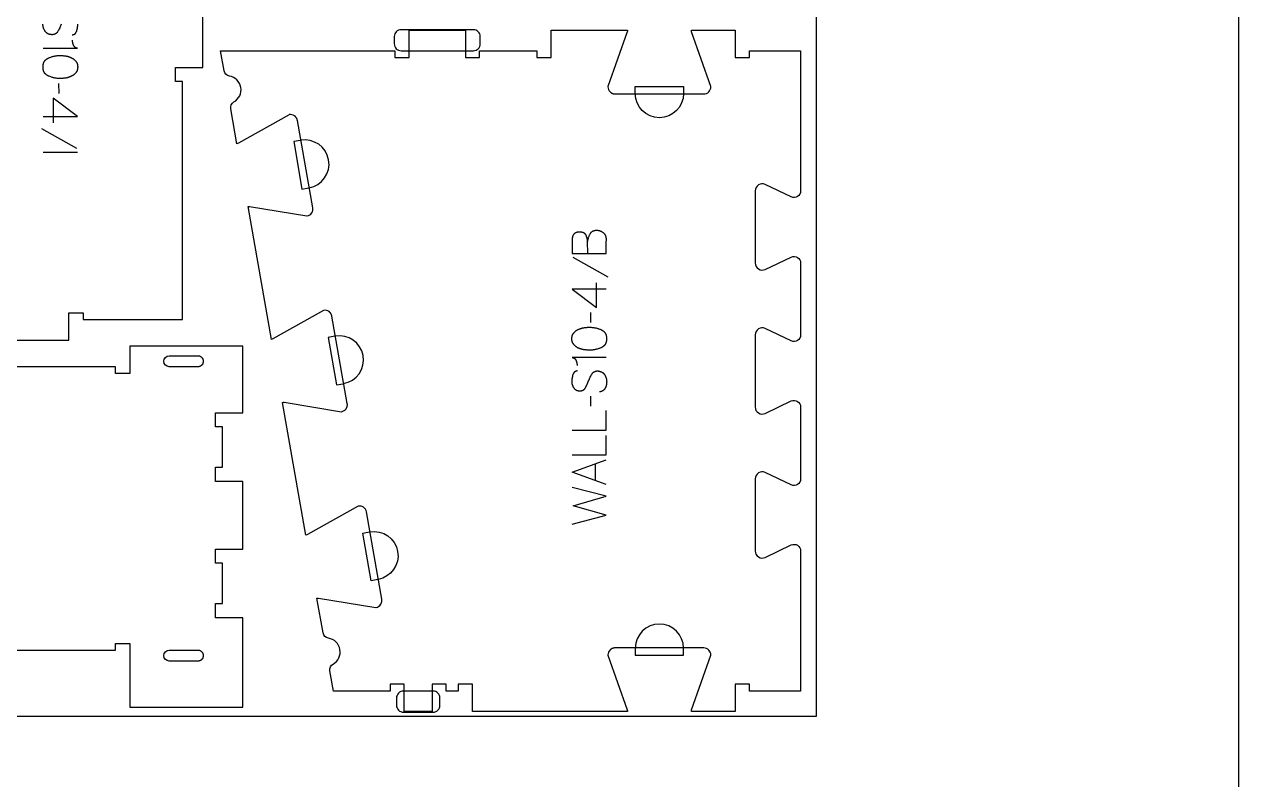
# Model space of a CAD drawing. Extents: x -10701 to -7518, y -10461 to -4867.
# Drawn here: x -8587 to -7518, y -8167 to -7502 of the extents above; entities that cross this region are included whole.
import ezdxf

# ---------------------------------------------------------------- set-up
doc = ezdxf.new("R2010")
doc.units = 0
for name, color, linetype in [('0_SHEET_SPRUCEPLY_2440X122', 1, 'CONTINUOUS'), ('1_ANYTOOL_1MMDEEP_LABELS_S', 2, 'CONTINUOUS'), ('3_ANYTOOL_CUTTHROUGH_INSID', 4, 'CONTINUOUS'), ('4_ANYTOOL_CUTTHROUGH_OUTSI', 5, 'CONTINUOUS'), ('5_ANYTOOL_HALF_MILL_9MM_IN', 3, 'CONTINUOUS'), ('DONOTCUT', 18, 'CONTINUOUS')]:
    doc.layers.add(name, color=color, linetype=linetype)

msp = doc.modelspace()

# ---------------------------------------------------------------- linework, layer by layer
at = {"layer": '0_SHEET_SPRUCEPLY_2440X122'}
msp.add_lwpolyline([(-10329.7, -6891.2), (-10329.7, -8111.2), (-7889.7, -8111.2), (-7889.7, -6891.2)], close=True, dxfattribs=at)
at = {"layer": '1_ANYTOOL_1MMDEEP_LABELS_S'}
for points in [[(-8554.3, -7502.3), (-8554.6, -7503.1), (-8555, -7503.9), (-8555.3, -7504.7), (-8555.6, -7505.5), (-8556, -7506.3), (-8556.4, -7507), (-8556.7, -7507.8), (-8557.2, -7508.5), (-8557.6, -7509.1), (-8557.7, -7509.3), (-8557.8, -7509.5), (-8557.9, -7509.6), (-8558, -7509.7), (-8558, -7509.8), (-8558.1, -7509.8), (-8558.2, -7509.9), (-8558.2, -7510), (-8558.3, -7510), (-8558.4, -7510.1), (-8558.4, -7510.2), (-8558.5, -7510.2), (-8558.6, -7510.3), (-8558.6, -7510.4), (-8558.7, -7510.4), (-8558.8, -7510.5), (-8558.8, -7510.5), (-8558.9, -7510.6), (-8559, -7510.6), (-8559.1, -7510.7), (-8559.1, -7510.7), (-8559.2, -7510.8), (-8559.3, -7510.8), (-8559.4, -7510.9), (-8559.5, -7510.9), (-8559.5, -7511), (-8559.6, -7511), (-8559.7, -7511.1), (-8559.8, -7511.1), (-8559.9, -7511.1), (-8560, -7511.2), (-8560.1, -7511.2), (-8560.1, -7511.2), (-8560.2, -7511.3), (-8560.3, -7511.3), (-8560.4, -7511.3), (-8560.5, -7511.3), (-8560.7, -7511.4), (-8560.9, -7511.4), (-8561.1, -7511.5), (-8561.3, -7511.5), (-8561.5, -7511.5), (-8561.7, -7511.5), (-8561.9, -7511.6), (-8562.1, -7511.6), (-8562.3, -7511.6), (-8562.6, -7511.6), (-8562.8, -7511.6), (-8563, -7511.5), (-8563.2, -7511.5), (-8563.5, -7511.5), (-8563.7, -7511.5), (-8563.9, -7511.4), (-8564.1, -7511.4), (-8564.3, -7511.3), (-8564.6, -7511.3), (-8564.8, -7511.2), (-8565, -7511.2), (-8565.2, -7511.1), (-8565.4, -7511), (-8565.5, -7511), (-8565.7, -7510.9), (-8565.9, -7510.8), (-8566.1, -7510.7), (-8566.3, -7510.6), (-8566.4, -7510.5), (-8566.6, -7510.4), (-8566.8, -7510.3), (-8566.9, -7510.2), (-8567.1, -7510), (-8567.2, -7509.9), (-8567.4, -7509.8), (-8567.5, -7509.6), (-8567.7, -7509.5), (-8567.8, -7509.4), (-8568, -7509.2), (-8568.1, -7509), (-8568.2, -7508.9), (-8568.3, -7508.7), (-8568.5, -7508.5), (-8568.6, -7508.4), (-8568.8, -7508), (-8569, -7507.6), (-8569.2, -7507.3), (-8569.4, -7506.9), (-8569.5, -7506.5), (-8569.7, -7506.2), (-8569.8, -7506), (-8569.8, -7505.8), (-8569.9, -7505.6), (-8569.9, -7505.4), (-8570, -7505.2), (-8570.1, -7505), (-8570.1, -7504.8), (-8570.1, -7504.6), (-8570.2, -7504.4), (-8570.2, -7504.2), (-8570.3, -7504), (-8570.3, -7503.8), (-8570.3, -7503.6), (-8570.4, -7503.4), (-8570.4, -7503), (-8570.4, -7502.6), (-8570.4, -7502.2)], [(-8544.7, -7511.6), (-8544.5, -7511.6), (-8544.4, -7511.6), (-8544.3, -7511.6), (-8544.2, -7511.6), (-8544.1, -7511.6), (-8544, -7511.5), (-8543.9, -7511.5), (-8543.9, -7511.5), (-8543.8, -7511.5), (-8543.7, -7511.5), (-8543.6, -7511.5), (-8543.5, -7511.4), (-8543.4, -7511.4), (-8543.4, -7511.4), (-8543.3, -7511.4), (-8543.2, -7511.4), (-8543.1, -7511.3), (-8543.1, -7511.3), (-8543, -7511.3), (-8542.9, -7511.2), (-8542.8, -7511.2), (-8542.8, -7511.2), (-8542.7, -7511.1), (-8542.6, -7511.1), (-8542.5, -7511), (-8542.5, -7511), (-8542.4, -7511), (-8542.3, -7510.9), (-8542.3, -7510.9), (-8542.2, -7510.8), (-8542.2, -7510.8), (-8542.1, -7510.7), (-8542, -7510.7), (-8542, -7510.6), (-8541.9, -7510.5), (-8541.9, -7510.5), (-8541.8, -7510.4), (-8541.7, -7510.4), (-8541.7, -7510.3), (-8541.6, -7510.2), (-8541.6, -7510.2), (-8541.5, -7510.1), (-8541.5, -7510), (-8541.4, -7510), (-8541.4, -7509.9), (-8541.3, -7509.8), (-8541.3, -7509.7), (-8541.2, -7509.7), (-8541.2, -7509.6), (-8541.2, -7509.5), (-8541.1, -7509.4), (-8541, -7509.2), (-8541, -7509.1), (-8540.9, -7508.9), (-8540.8, -7508.7), (-8540.7, -7508.5), (-8540.7, -7508.3), (-8540.5, -7507.5), (-8540.3, -7506.7), (-8540.1, -7505.9), (-8540, -7505.1), (-8539.9, -7504.8), (-8539.9, -7504.4), (-8539.8, -7504), (-8539.8, -7503.6), (-8539.8, -7503.3), (-8539.8, -7502.9), (-8539.7, -7502.6), (-8539.7, -7502.2)], [(-8570.1, -7523.5), (-8540, -7523.5), (-8540.2, -7523.4), (-8540.3, -7523.4), (-8540.5, -7523.4), (-8540.6, -7523.3), (-8540.8, -7523.3), (-8540.9, -7523.3), (-8541, -7523.2), (-8541.2, -7523.2), (-8541.3, -7523.1), (-8541.4, -7523.1), (-8541.5, -7523), (-8541.6, -7523), (-8541.6, -7523), (-8541.7, -7522.9), (-8541.7, -7522.9), (-8541.8, -7522.9), (-8541.8, -7522.8), (-8541.9, -7522.8), (-8542, -7522.8), (-8542, -7522.7), (-8542.1, -7522.7), (-8542.1, -7522.7), (-8542.2, -7522.6), (-8542.2, -7522.6), (-8542.3, -7522.5), (-8542.3, -7522.5), (-8542.4, -7522.4), (-8542.4, -7522.4), (-8542.5, -7522.3), (-8542.5, -7522.3), (-8542.6, -7522.2), (-8542.6, -7522.2), (-8542.7, -7522.1), (-8542.8, -7522), (-8542.9, -7521.9), (-8543, -7521.8), (-8543, -7521.6), (-8543.1, -7521.5), (-8543.2, -7521.4), (-8543.3, -7521.3), (-8543.3, -7521.1), (-8543.4, -7521), (-8543.5, -7520.8), (-8543.6, -7520.6), (-8543.7, -7520.3), (-8543.8, -7520), (-8543.9, -7519.7), (-8544, -7519.4), (-8544, -7519.1), (-8544.1, -7518.9), (-8544.2, -7518.6), (-8544.2, -7518.3), (-8544.3, -7518), (-8544.3, -7517.8), (-8544.4, -7517.5), (-8544.4, -7517.2), (-8544.4, -7517), (-8544.4, -7516.7), (-8544.4, -7516.5)], [(-8556.2, -7563.2), (-8556.3, -7554.4)], [(-8570.1, -7583.5), (-8540, -7583.5), (-8561.4, -7567.5)], [(-8561.4, -7567.5), (-8561.4, -7589.2)], [(-8540.6, -7611.7), (-8571.3, -7594.5)], [(-8540.1, -7615.2), (-8570.1, -7615.2)], [(-8104.6, -7704), (-8074.6, -7704), (-8074.6, -7694.3), (-8074.5, -7691.8), (-8074.5, -7691.6), (-8074.5, -7691.3), (-8074.5, -7691.1), (-8074.5, -7690.9), (-8074.5, -7690.7), (-8074.6, -7690.5), (-8074.6, -7690.3), (-8074.6, -7690), (-8074.7, -7689.8), (-8074.7, -7689.6), (-8074.8, -7689.4), (-8074.8, -7689.3), (-8074.9, -7689.1), (-8074.9, -7688.9), (-8075, -7688.7), (-8075.1, -7688.5), (-8075.2, -7688.3), (-8075.3, -7688.2), (-8075.4, -7688), (-8075.5, -7687.8), (-8075.6, -7687.6), (-8075.7, -7687.5), (-8075.8, -7687.3), (-8075.9, -7687.2), (-8076, -7687), (-8076.2, -7686.9), (-8076.3, -7686.7), (-8076.5, -7686.6), (-8076.6, -7686.4), (-8076.8, -7686.3), (-8076.9, -7686.2), (-8077.1, -7686), (-8077.3, -7685.9), (-8077.4, -7685.8), (-8077.6, -7685.7), (-8077.8, -7685.5), (-8078, -7685.4), (-8078.1, -7685.3), (-8078.3, -7685.2), (-8078.5, -7685.1), (-8078.7, -7685), (-8078.9, -7684.9), (-8079, -7684.8), (-8079.2, -7684.8), (-8079.4, -7684.7), (-8079.6, -7684.6), (-8079.8, -7684.5), (-8080, -7684.5), (-8080.2, -7684.4), (-8080.3, -7684.3), (-8080.5, -7684.3), (-8080.7, -7684.2), (-8080.9, -7684.2), (-8081.1, -7684.2), (-8081.3, -7684.1), (-8081.5, -7684.1), (-8081.7, -7684), (-8081.9, -7684), (-8082.1, -7684), (-8082.3, -7684), (-8082.5, -7684), (-8082.7, -7684), (-8082.9, -7684), (-8083.1, -7683.9), (-8083.4, -7684), (-8083.6, -7684), (-8083.9, -7684), (-8084.1, -7684), (-8084.3, -7684), (-8084.6, -7684.1), (-8084.8, -7684.1), (-8085, -7684.1), (-8085.2, -7684.2), (-8085.4, -7684.2), (-8085.6, -7684.3), (-8085.9, -7684.4), (-8086, -7684.4), (-8086.2, -7684.5), (-8086.4, -7684.6), (-8086.6, -7684.7), (-8086.7, -7684.7), (-8086.8, -7684.8), (-8086.9, -7684.8), (-8087, -7684.9), (-8087.1, -7684.9), (-8087.1, -7685), (-8087.2, -7685), (-8087.3, -7685.1), (-8087.4, -7685.1), (-8087.5, -7685.2), (-8087.6, -7685.3), (-8087.6, -7685.3), (-8087.7, -7685.4), (-8087.8, -7685.5), (-8087.9, -7685.5), (-8087.9, -7685.6), (-8088, -7685.7), (-8088.1, -7685.7), (-8088.2, -7685.8), (-8088.2, -7685.9), (-8088.3, -7685.9), (-8088.4, -7686), (-8088.5, -7686.2), (-8088.6, -7686.3), (-8088.7, -7686.5), (-8088.9, -7686.7), (-8089, -7686.9), (-8089.2, -7687.2), (-8089.4, -7687.6), (-8089.6, -7688), (-8089.8, -7688.4), (-8089.9, -7688.8), (-8090.1, -7689.2), (-8090.2, -7689.6), (-8090.4, -7690), (-8090.5, -7690.4), (-8090.6, -7690.8), (-8090.7, -7691.2), (-8090.8, -7691.7), (-8090.9, -7692.1), (-8091, -7692.6), (-8091, -7693), (-8091, -7693.5)], [(-8090.9, -7704), (-8091, -7693.5), (-8091.1, -7693.1), (-8091.1, -7692.7), (-8091.2, -7692.3), (-8091.2, -7691.9), (-8091.3, -7691.5), (-8091.4, -7691.2), (-8091.5, -7690.8), (-8091.5, -7690.4), (-8091.6, -7690.1), (-8091.8, -7689.7), (-8091.9, -7689.4), (-8092, -7689), (-8092.1, -7688.7), (-8092.3, -7688.4), (-8092.4, -7688.1), (-8092.6, -7687.7), (-8092.7, -7687.7), (-8092.7, -7687.6), (-8092.7, -7687.5), (-8092.8, -7687.4), (-8092.8, -7687.4), (-8092.9, -7687.3), (-8092.9, -7687.2), (-8093, -7687.2), (-8093, -7687.1), (-8093.1, -7687), (-8093.2, -7687), (-8093.2, -7686.9), (-8093.3, -7686.8), (-8093.3, -7686.8), (-8093.4, -7686.7), (-8093.5, -7686.6), (-8093.5, -7686.6), (-8093.6, -7686.5), (-8093.7, -7686.5), (-8093.7, -7686.4), (-8093.8, -7686.4), (-8093.9, -7686.3), (-8093.9, -7686.3), (-8094, -7686.2), (-8094.1, -7686.2), (-8094.2, -7686.1), (-8094.3, -7686.1), (-8094.3, -7686), (-8094.4, -7686), (-8094.5, -7685.9), (-8094.6, -7685.9), (-8094.7, -7685.9), (-8094.8, -7685.8), (-8094.8, -7685.8), (-8095, -7685.7), (-8095.2, -7685.6), (-8095.4, -7685.6), (-8095.6, -7685.5), (-8095.8, -7685.5), (-8096, -7685.4), (-8096.2, -7685.4), (-8096.4, -7685.4), (-8096.7, -7685.3), (-8096.9, -7685.3), (-8097.1, -7685.3), (-8097.4, -7685.3), (-8097.6, -7685.2), (-8097.9, -7685.2), (-8098.1, -7685.2), (-8098.5, -7685.2), (-8098.7, -7685.2), (-8098.9, -7685.3), (-8099.1, -7685.3), (-8099.3, -7685.3), (-8099.5, -7685.3), (-8099.6, -7685.3), (-8099.8, -7685.4), (-8100, -7685.4), (-8100.2, -7685.4), (-8100.3, -7685.5), (-8100.5, -7685.5), (-8100.6, -7685.6), (-8100.8, -7685.6), (-8101, -7685.7), (-8101.1, -7685.7), (-8101.2, -7685.8), (-8101.4, -7685.8), (-8101.5, -7685.9), (-8101.7, -7686), (-8101.8, -7686), (-8101.9, -7686.1), (-8102.1, -7686.2), (-8102.2, -7686.3), (-8102.3, -7686.3), (-8102.4, -7686.4), (-8102.5, -7686.5), (-8102.7, -7686.6), (-8102.8, -7686.7), (-8102.9, -7686.8), (-8103, -7686.9), (-8103.1, -7687), (-8103.2, -7687.1), (-8103.3, -7687.2), (-8103.4, -7687.4), (-8103.4, -7687.5), (-8103.5, -7687.6), (-8103.6, -7687.7), (-8103.7, -7687.8), (-8103.8, -7688), (-8103.8, -7688.1), (-8103.9, -7688.3), (-8104, -7688.4), (-8104, -7688.5), (-8104.1, -7688.7), (-8104.1, -7688.8), (-8104.2, -7689), (-8104.2, -7689.2), (-8104.3, -7689.3), (-8104.3, -7689.5), (-8104.4, -7689.6), (-8104.4, -7689.8), (-8104.4, -7690), (-8104.5, -7690.2), (-8104.5, -7690.4), (-8104.5, -7690.5), (-8104.5, -7690.7), (-8104.6, -7690.9), (-8104.6, -7691.1), (-8104.6, -7691.5), (-8104.6, -7691.9), (-8104.6, -7704)], [(-8104.1, -7707.4), (-8073.3, -7724.6)], [(-8074.6, -7735.6), (-8104.6, -7735.6), (-8083.2, -7751.6)], [(-8083.2, -7751.6), (-8083.2, -7729.8)], [(-8088.5, -7755.9), (-8088.4, -7764.7)], [(-8074.6, -7795.6), (-8104.6, -7795.6), (-8104.5, -7795.7), (-8104.3, -7795.7), (-8104.2, -7795.7), (-8104, -7795.7), (-8103.9, -7795.8), (-8103.8, -7795.8), (-8103.6, -7795.9), (-8103.5, -7795.9), (-8103.4, -7796), (-8103.3, -7796), (-8103.2, -7796), (-8103.1, -7796.1), (-8103.1, -7796.1), (-8103, -7796.1), (-8103, -7796.2), (-8102.9, -7796.2), (-8102.8, -7796.2), (-8102.8, -7796.3), (-8102.7, -7796.3), (-8102.7, -7796.4), (-8102.6, -7796.4), (-8102.6, -7796.4), (-8102.5, -7796.5), (-8102.5, -7796.5), (-8102.4, -7796.6), (-8102.4, -7796.6), (-8102.3, -7796.7), (-8102.3, -7796.7), (-8102.2, -7796.7), (-8102.2, -7796.8), (-8102.1, -7796.8), (-8102.1, -7796.9), (-8102, -7797), (-8101.9, -7797.1), (-8101.8, -7797.2), (-8101.7, -7797.3), (-8101.6, -7797.5), (-8101.6, -7797.6), (-8101.5, -7797.7), (-8101.4, -7797.8), (-8101.4, -7798), (-8101.3, -7798.1), (-8101.2, -7798.2), (-8101.1, -7798.5), (-8101, -7798.8), (-8100.9, -7799.1), (-8100.8, -7799.4), (-8100.7, -7799.7), (-8100.6, -7799.9), (-8100.6, -7800.2), (-8100.5, -7800.5), (-8100.4, -7800.8), (-8100.4, -7801), (-8100.4, -7801.3), (-8100.3, -7801.6), (-8100.3, -7801.8), (-8100.3, -7802.1), (-8100.3, -7802.4), (-8100.3, -7802.6)], [(-8100, -7807.5), (-8100.2, -7807.5), (-8100.3, -7807.5), (-8100.4, -7807.5), (-8100.5, -7807.5), (-8100.6, -7807.5), (-8100.6, -7807.5), (-8100.7, -7807.6), (-8100.8, -7807.6), (-8100.9, -7807.6), (-8101, -7807.6), (-8101.1, -7807.6), (-8101.2, -7807.6), (-8101.2, -7807.7), (-8101.3, -7807.7), (-8101.4, -7807.7), (-8101.5, -7807.7), (-8101.6, -7807.8), (-8101.6, -7807.8), (-8101.7, -7807.8), (-8101.8, -7807.9), (-8101.8, -7807.9), (-8101.9, -7807.9), (-8102, -7808), (-8102.1, -7808), (-8102.1, -7808), (-8102.2, -7808.1), (-8102.3, -7808.1), (-8102.3, -7808.2), (-8102.4, -7808.2), (-8102.5, -7808.3), (-8102.5, -7808.3), (-8102.6, -7808.4), (-8102.6, -7808.4), (-8102.7, -7808.5), (-8102.8, -7808.5), (-8102.8, -7808.6), (-8102.9, -7808.7), (-8102.9, -7808.7), (-8103, -7808.8), (-8103, -7808.9), (-8103.1, -7808.9), (-8103.1, -7809), (-8103.2, -7809.1), (-8103.2, -7809.1), (-8103.3, -7809.2), (-8103.3, -7809.3), (-8103.4, -7809.4), (-8103.4, -7809.4), (-8103.5, -7809.5), (-8103.5, -7809.6), (-8103.6, -7809.7), (-8103.6, -7809.8), (-8103.7, -7810), (-8103.8, -7810.2), (-8103.9, -7810.4), (-8103.9, -7810.6), (-8104, -7810.8), (-8104.2, -7811.6), (-8104.4, -7812.4), (-8104.6, -7813.2), (-8104.7, -7814), (-8104.8, -7814.3), (-8104.8, -7814.7), (-8104.8, -7815.1), (-8104.9, -7815.4), (-8104.9, -7815.8), (-8104.9, -7816.2), (-8104.9, -7816.5), (-8104.9, -7816.9), (-8104.9, -7817.1), (-8104.9, -7817.3), (-8104.9, -7817.5), (-8104.9, -7817.7), (-8104.9, -7817.9), (-8104.9, -7818), (-8104.8, -7818.2), (-8104.8, -7818.4), (-8104.8, -7818.6), (-8104.8, -7818.8), (-8104.7, -7819), (-8104.7, -7819.1), (-8104.6, -7819.3), (-8104.6, -7819.5), (-8104.5, -7819.7), (-8104.5, -7819.9), (-8104.4, -7820), (-8104.4, -7820.2), (-8104.3, -7820.4), (-8104.2, -7820.6), (-8104.1, -7820.7), (-8104.1, -7820.9), (-8104, -7821.1), (-8103.9, -7821.2), (-8103.8, -7821.4), (-8103.7, -7821.6), (-8103.6, -7821.7), (-8103.5, -7821.9), (-8103.4, -7822), (-8103.3, -7822.2), (-8103.2, -7822.4), (-8103.1, -7822.5), (-8103, -7822.7), (-8102.9, -7822.8), (-8102.8, -7823), (-8102.6, -7823.1), (-8102.5, -7823.2), (-8102.4, -7823.4), (-8102.2, -7823.5), (-8102.1, -7823.6), (-8102, -7823.7), (-8101.8, -7823.8), (-8101.7, -7823.9), (-8101.5, -7824), (-8101.4, -7824.1), (-8101.2, -7824.2), (-8101.1, -7824.3), (-8100.9, -7824.4), (-8100.7, -7824.4), (-8100.6, -7824.5), (-8100.4, -7824.6), (-8100.2, -7824.6), (-8100, -7824.7), (-8099.9, -7824.7), (-8099.7, -7824.8), (-8099.5, -7824.8), (-8099.3, -7824.9), (-8099.1, -7824.9), (-8098.9, -7824.9), (-8098.7, -7825), (-8098.5, -7825), (-8098.3, -7825), (-8098.1, -7825), (-8097.9, -7825), (-8097.7, -7825), (-8097.5, -7825), (-8097.3, -7825), (-8097.1, -7824.9), (-8096.9, -7824.9), (-8096.7, -7824.9), (-8096.5, -7824.9), (-8096.3, -7824.8), (-8096.1, -7824.8), (-8095.9, -7824.7), (-8095.7, -7824.7), (-8095.6, -7824.6), (-8095.5, -7824.6), (-8095.4, -7824.5), (-8095.3, -7824.5), (-8095.2, -7824.5), (-8095.1, -7824.4), (-8095.1, -7824.4), (-8095, -7824.3), (-8094.9, -7824.3), (-8094.8, -7824.2), (-8094.7, -7824.2), (-8094.7, -7824.1), (-8094.6, -7824.1), (-8094.5, -7824), (-8094.4, -7824), (-8094.4, -7823.9), (-8094.3, -7823.9), (-8094.2, -7823.8), (-8094.2, -7823.8), (-8094.1, -7823.7), (-8094, -7823.7), (-8094, -7823.6), (-8093.9, -7823.5), (-8093.8, -7823.5), (-8093.8, -7823.4), (-8093.6, -7823.3), (-8093.5, -7823.1), (-8093.4, -7823), (-8093.3, -7822.8), (-8093.2, -7822.7), (-8093.1, -7822.5), (-8092.9, -7822.3), (-8092.8, -7822.2), (-8092.5, -7821.4), (-8092.1, -7820.7), (-8091.7, -7820), (-8091.4, -7819.2), (-8091, -7818.4), (-8090.7, -7817.6), (-8090.4, -7816.8), (-8090, -7816), (-8089.7, -7815.2), (-8089.4, -7814.4), (-8089.1, -7813.6), (-8088.7, -7812.8), (-8088.3, -7812.1), (-8087.9, -7811.3), (-8087.5, -7810.6), (-8087.1, -7809.9), (-8087, -7809.8), (-8086.9, -7809.6), (-8086.8, -7809.5), (-8086.7, -7809.4), (-8086.6, -7809.3), (-8086.6, -7809.2), (-8086.5, -7809.2), (-8086.5, -7809.1), (-8086.4, -7809), (-8086.3, -7809), (-8086.3, -7808.9), (-8086.2, -7808.8), (-8086.1, -7808.8), (-8086.1, -7808.7), (-8086, -7808.7), (-8085.9, -7808.6), (-8085.8, -7808.6), (-8085.8, -7808.5), (-8085.7, -7808.4), (-8085.6, -7808.4), (-8085.5, -7808.3), (-8085.5, -7808.3), (-8085.4, -7808.3), (-8085.3, -7808.2), (-8085.2, -7808.2), (-8085.1, -7808.1), (-8085.1, -7808.1), (-8085, -7808), (-8084.9, -7808), (-8084.8, -7808), (-8084.7, -7807.9), (-8084.6, -7807.9), (-8084.5, -7807.9), (-8084.4, -7807.8), (-8084.4, -7807.8), (-8084.3, -7807.8), (-8084.2, -7807.7), (-8084, -7807.7), (-8083.8, -7807.7), (-8083.6, -7807.6), (-8083.4, -7807.6), (-8083.2, -7807.6), (-8083, -7807.5), (-8082.8, -7807.5), (-8082.6, -7807.5), (-8082.3, -7807.5), (-8082.1, -7807.5), (-8081.9, -7807.5), (-8081.7, -7807.5), (-8081.4, -7807.6), (-8081.2, -7807.6), (-8081, -7807.6), (-8080.8, -7807.7), (-8080.5, -7807.7), (-8080.3, -7807.8), (-8080.1, -7807.8), (-8079.9, -7807.9), (-8079.7, -7807.9), (-8079.5, -7808), (-8079.3, -7808.1), (-8079.1, -7808.1), (-8078.9, -7808.2), (-8078.8, -7808.3), (-8078.6, -7808.4), (-8078.4, -7808.5), (-8078.2, -7808.6), (-8078.1, -7808.7), (-8077.9, -7808.8), (-8077.7, -7808.9), (-8077.6, -7809.1), (-8077.4, -7809.2), (-8077.3, -7809.3), (-8077.1, -7809.4), (-8077, -7809.6), (-8076.9, -7809.7), (-8076.7, -7809.9), (-8076.6, -7810), (-8076.5, -7810.2), (-8076.3, -7810.4), (-8076.2, -7810.5), (-8076.1, -7810.7), (-8075.9, -7811.1), (-8075.7, -7811.4), (-8075.5, -7811.8), (-8075.3, -7812.2), (-8075.1, -7812.6), (-8075, -7812.9), (-8074.9, -7813.1), (-8074.9, -7813.3), (-8074.8, -7813.5), (-8074.7, -7813.7), (-8074.7, -7813.9), (-8074.6, -7814.1), (-8074.6, -7814.3), (-8074.5, -7814.5), (-8074.5, -7814.7), (-8074.4, -7814.9), (-8074.4, -7815.1), (-8074.4, -7815.3), (-8074.4, -7815.5), (-8074.3, -7815.7), (-8074.3, -7816.1), (-8074.3, -7816.5), (-8074.2, -7816.9), (-8074.2, -7817.3), (-8074.3, -7817.7), (-8074.3, -7818.1), (-8074.3, -7818.5), (-8074.4, -7818.9), (-8074.4, -7819.3), (-8074.5, -7819.7), (-8074.6, -7820.1), (-8074.7, -7820.5), (-8074.8, -7820.8), (-8075, -7821.2), (-8075.1, -7821.6), (-8075.3, -7821.9), (-8075.4, -7822.3), (-8075.6, -7822.6), (-8075.8, -7823), (-8075.9, -7823.1), (-8076, -7823.3), (-8076.1, -7823.5), (-8076.2, -7823.6), (-8076.3, -7823.8), (-8076.4, -7823.9), (-8076.6, -7824), (-8076.7, -7824.2), (-8076.8, -7824.3), (-8076.9, -7824.4), (-8077.1, -7824.5), (-8077.2, -7824.6), (-8077.3, -7824.7), (-8077.3, -7824.8), (-8077.4, -7824.8), (-8077.5, -7824.9), (-8077.5, -7824.9), (-8077.6, -7824.9), (-8077.7, -7825), (-8077.8, -7825), (-8077.8, -7825.1), (-8077.9, -7825.1), (-8078, -7825.2), (-8078, -7825.2), (-8078.1, -7825.2), (-8078.2, -7825.3), (-8078.3, -7825.3), (-8078.4, -7825.3), (-8078.4, -7825.4), (-8078.5, -7825.4), (-8078.6, -7825.4), (-8078.7, -7825.5), (-8078.8, -7825.5), (-8079, -7825.5), (-8079.2, -7825.6), (-8079.4, -7825.6), (-8079.5, -7825.7), (-8079.7, -7825.7), (-8079.9, -7825.7), (-8080.1, -7825.7), (-8080.3, -7825.7), (-8080.5, -7825.7)], [(-8088.5, -7829.7), (-8088.4, -7838.5)], [(-8104.6, -7859.5), (-8074.6, -7859.5), (-8074.6, -7842.4)], [(-8104.6, -7881.3), (-8074.6, -7881.3), (-8074.6, -7864.2)], [(-8074.6, -7907.5), (-8104.6, -7896.6), (-8074.6, -7885.6)], [(-8084.1, -7904.1), (-8084.1, -7889.1)], [(-8104.6, -7942.2), (-8074.6, -7934.5), (-8103.7, -7926.1), (-8074.6, -7917.6), (-8104.6, -7910.1)]]:
    msp.add_lwpolyline(points, dxfattribs=at)
for points in [[(-8539.8, -7540), (-8539.8, -7540.3), (-8539.9, -7540.7), (-8539.9, -7540.9), (-8539.9, -7541), (-8539.9, -7541.2), (-8539.9, -7541.4), (-8540, -7541.6), (-8540, -7541.7), (-8540, -7541.9), (-8540, -7542.1), (-8540.1, -7542.2), (-8540.1, -7542.4), (-8540.2, -7542.5), (-8540.2, -7542.7), (-8540.3, -7542.9), (-8540.3, -7543), (-8540.4, -7543.2), (-8540.4, -7543.3), (-8540.5, -7543.4), (-8540.6, -7543.6), (-8540.6, -7543.7), (-8540.7, -7543.9), (-8540.8, -7544), (-8540.8, -7544.2), (-8540.9, -7544.3), (-8541, -7544.4), (-8541.1, -7544.5), (-8541.2, -7544.7), (-8541.3, -7544.8), (-8541.4, -7544.9), (-8541.5, -7545.2), (-8541.7, -7545.4), (-8542, -7545.6), (-8542.2, -7545.9), (-8542.4, -7546.1), (-8542.6, -7546.3), (-8542.8, -7546.5), (-8543.1, -7546.7), (-8543.3, -7546.9), (-8543.6, -7547.1), (-8543.8, -7547.3), (-8544.1, -7547.4), (-8544.4, -7547.6), (-8544.6, -7547.8), (-8544.9, -7547.9), (-8545.2, -7548.1), (-8545.5, -7548.2), (-8545.8, -7548.3), (-8546.1, -7548.5), (-8546.4, -7548.6), (-8546.7, -7548.7), (-8547, -7548.8), (-8547.3, -7548.9), (-8547.6, -7549), (-8548, -7549.1), (-8548.3, -7549.2), (-8548.6, -7549.3), (-8548.9, -7549.4), (-8549.3, -7549.5), (-8549.6, -7549.5), (-8550.3, -7549.7), (-8551, -7549.8), (-8551.6, -7549.9), (-8552.3, -7549.9), (-8553, -7550), (-8553.6, -7550), (-8554.2, -7550.1), (-8554.9, -7550.1), (-8555.5, -7550.1), (-8556.1, -7550.1), (-8556.7, -7550.1), (-8557.3, -7550), (-8557.9, -7550), (-8558.6, -7549.9), (-8559.2, -7549.8), (-8559.8, -7549.7), (-8560.4, -7549.6), (-8561, -7549.4), (-8561.7, -7549.3), (-8562.3, -7549.1), (-8562.9, -7548.9), (-8563.5, -7548.7), (-8564.1, -7548.5), (-8564.8, -7548.2), (-8565.4, -7548), (-8565.7, -7547.9), (-8566, -7547.7), (-8566.3, -7547.6), (-8566.4, -7547.5), (-8566.5, -7547.4), (-8566.7, -7547.3), (-8566.8, -7547.2), (-8566.9, -7547.1), (-8567.1, -7547.1), (-8567.2, -7547), (-8567.3, -7546.9), (-8567.4, -7546.8), (-8567.5, -7546.7), (-8567.7, -7546.6), (-8567.8, -7546.5), (-8567.9, -7546.4), (-8568, -7546.3), (-8568.1, -7546.2), (-8568.2, -7546.1), (-8568.3, -7546), (-8568.4, -7545.9), (-8568.5, -7545.8), (-8568.6, -7545.6), (-8568.7, -7545.5), (-8568.8, -7545.4), (-8568.9, -7545.3), (-8568.9, -7545.2), (-8569, -7545), (-8569.1, -7544.9), (-8569.2, -7544.8), (-8569.3, -7544.7), (-8569.3, -7544.5), (-8569.4, -7544.4), (-8569.5, -7544.3), (-8569.5, -7544.1), (-8569.6, -7544), (-8569.6, -7543.9), (-8569.7, -7543.7), (-8569.8, -7543.6), (-8569.8, -7543.4), (-8569.9, -7543.3), (-8569.9, -7543.1), (-8570, -7543), (-8570, -7542.8), (-8570, -7542.7), (-8570.1, -7542.4), (-8570.2, -7542), (-8570.2, -7541.7), (-8570.3, -7541.4), (-8570.3, -7541), (-8570.3, -7540.7), (-8570.3, -7540.3), (-8570.3, -7540), (-8570.3, -7539.6), (-8570.3, -7539.2), (-8570.3, -7538.9), (-8570.3, -7538.5), (-8570.2, -7538.2), (-8570.2, -7537.9), (-8570.1, -7537.6), (-8570.1, -7537.4), (-8570, -7537.3), (-8570, -7537.1), (-8569.9, -7537), (-8569.9, -7536.8), (-8569.9, -7536.7), (-8569.8, -7536.5), (-8569.8, -7536.4), (-8569.7, -7536.2), (-8569.6, -7536.1), (-8569.6, -7535.9), (-8569.5, -7535.8), (-8569.5, -7535.7), (-8569.4, -7535.5), (-8569.3, -7535.4), (-8569.2, -7535.3), (-8569.2, -7535.2), (-8569.1, -7535), (-8569, -7534.9), (-8568.9, -7534.8), (-8568.8, -7534.7), (-8568.8, -7534.5), (-8568.7, -7534.4), (-8568.6, -7534.3), (-8568.5, -7534.2), (-8568.4, -7534.1), (-8568.3, -7534), (-8568.2, -7533.9), (-8568.1, -7533.8), (-8568, -7533.7), (-8567.9, -7533.6), (-8567.8, -7533.5), (-8567.6, -7533.4), (-8567.5, -7533.3), (-8567.4, -7533.2), (-8567.3, -7533.1), (-8567.2, -7533), (-8567, -7532.9), (-8566.9, -7532.8), (-8566.8, -7532.7), (-8566.6, -7532.6), (-8566.5, -7532.6), (-8566.4, -7532.5), (-8566.2, -7532.4), (-8565.9, -7532.3), (-8565.6, -7532.1), (-8565.3, -7532), (-8564.7, -7531.7), (-8564.1, -7531.5), (-8563.5, -7531.3), (-8562.8, -7531.1), (-8562.2, -7530.9), (-8561.6, -7530.7), (-8561, -7530.5), (-8560.3, -7530.4), (-8559.7, -7530.3), (-8559.1, -7530.2), (-8558.5, -7530.1), (-8557.9, -7530), (-8557.3, -7530), (-8556.7, -7529.9), (-8556, -7529.9), (-8555.4, -7529.9), (-8554.8, -7529.9), (-8554.2, -7529.9), (-8553.6, -7529.9), (-8552.9, -7530), (-8552.3, -7530.1), (-8551.6, -7530.1), (-8550.9, -7530.2), (-8550.2, -7530.3), (-8549.9, -7530.4), (-8549.6, -7530.5), (-8549.2, -7530.5), (-8548.9, -7530.6), (-8548.6, -7530.7), (-8548.2, -7530.8), (-8547.9, -7530.9), (-8547.6, -7531), (-8547.3, -7531.1), (-8547, -7531.2), (-8546.7, -7531.3), (-8546.4, -7531.4), (-8546.1, -7531.5), (-8545.8, -7531.7), (-8545.5, -7531.8), (-8545.2, -7531.9), (-8544.9, -7532.1), (-8544.6, -7532.2), (-8544.3, -7532.4), (-8544.1, -7532.6), (-8543.8, -7532.7), (-8543.6, -7532.9), (-8543.3, -7533.1), (-8543.1, -7533.3), (-8542.8, -7533.5), (-8542.6, -7533.7), (-8542.4, -7533.9), (-8542.2, -7534.1), (-8542, -7534.3), (-8541.7, -7534.6), (-8541.5, -7534.8), (-8541.4, -7535), (-8541.3, -7535.2), (-8541.2, -7535.3), (-8541.1, -7535.4), (-8541, -7535.6), (-8540.9, -7535.7), (-8540.8, -7535.8), (-8540.8, -7535.9), (-8540.7, -7536.1), (-8540.6, -7536.2), (-8540.6, -7536.4), (-8540.5, -7536.5), (-8540.4, -7536.7), (-8540.4, -7536.8), (-8540.3, -7536.9), (-8540.3, -7537.1), (-8540.2, -7537.2), (-8540.2, -7537.4), (-8540.1, -7537.6), (-8540.1, -7537.7), (-8540, -7537.9), (-8540, -7538), (-8540, -7538.2), (-8540, -7538.4), (-8539.9, -7538.5), (-8539.9, -7538.7), (-8539.9, -7538.9), (-8539.9, -7539.1), (-8539.9, -7539.2), (-8539.8, -7539.6)], [(-8104.8, -7779.1), (-8104.8, -7778.8), (-8104.8, -7778.4), (-8104.8, -7778.2), (-8104.8, -7778), (-8104.8, -7777.9), (-8104.8, -7777.7), (-8104.7, -7777.5), (-8104.7, -7777.4), (-8104.7, -7777.2), (-8104.6, -7777), (-8104.6, -7776.9), (-8104.6, -7776.7), (-8104.5, -7776.5), (-8104.5, -7776.4), (-8104.4, -7776.2), (-8104.4, -7776.1), (-8104.3, -7775.9), (-8104.3, -7775.8), (-8104.2, -7775.6), (-8104.1, -7775.5), (-8104.1, -7775.4), (-8104, -7775.2), (-8103.9, -7775.1), (-8103.8, -7774.9), (-8103.8, -7774.8), (-8103.7, -7774.7), (-8103.6, -7774.5), (-8103.5, -7774.4), (-8103.4, -7774.3), (-8103.3, -7774.2), (-8103.1, -7773.9), (-8102.9, -7773.7), (-8102.7, -7773.5), (-8102.5, -7773.2), (-8102.3, -7773), (-8102.1, -7772.8), (-8101.8, -7772.6), (-8101.6, -7772.4), (-8101.4, -7772.2), (-8101.1, -7772), (-8100.8, -7771.8), (-8100.6, -7771.7), (-8100.3, -7771.5), (-8100, -7771.3), (-8099.8, -7771.2), (-8099.5, -7771), (-8099.2, -7770.9), (-8098.9, -7770.8), (-8098.6, -7770.6), (-8098.3, -7770.5), (-8098, -7770.4), (-8097.7, -7770.3), (-8097.3, -7770.2), (-8097, -7770.1), (-8096.7, -7770), (-8096.4, -7769.9), (-8096.1, -7769.8), (-8095.7, -7769.7), (-8095.4, -7769.6), (-8095.1, -7769.6), (-8094.4, -7769.4), (-8093.7, -7769.3), (-8093, -7769.2), (-8092.4, -7769.2), (-8091.7, -7769.1), (-8091.1, -7769), (-8090.4, -7769), (-8089.8, -7769), (-8089.2, -7769), (-8088.6, -7769), (-8088, -7769), (-8087.4, -7769.1), (-8086.7, -7769.1), (-8086.1, -7769.2), (-8085.5, -7769.3), (-8084.9, -7769.4), (-8084.3, -7769.5), (-8083.6, -7769.6), (-8083, -7769.8), (-8082.4, -7770), (-8081.8, -7770.2), (-8081.2, -7770.4), (-8080.5, -7770.6), (-8079.9, -7770.8), (-8079.3, -7771.1), (-8079, -7771.2), (-8078.7, -7771.4), (-8078.4, -7771.5), (-8078.3, -7771.6), (-8078.1, -7771.7), (-8078, -7771.8), (-8077.9, -7771.9), (-8077.7, -7771.9), (-8077.6, -7772), (-8077.5, -7772.1), (-8077.4, -7772.2), (-8077.2, -7772.3), (-8077.1, -7772.4), (-8077, -7772.5), (-8076.9, -7772.6), (-8076.8, -7772.7), (-8076.7, -7772.8), (-8076.6, -7772.9), (-8076.5, -7773), (-8076.4, -7773.1), (-8076.3, -7773.2), (-8076.2, -7773.3), (-8076.1, -7773.4), (-8076, -7773.6), (-8075.9, -7773.7), (-8075.8, -7773.8), (-8075.7, -7773.9), (-8075.7, -7774), (-8075.6, -7774.2), (-8075.5, -7774.3), (-8075.4, -7774.4), (-8075.4, -7774.6), (-8075.3, -7774.7), (-8075.2, -7774.8), (-8075.2, -7775), (-8075.1, -7775.1), (-8075, -7775.2), (-8075, -7775.4), (-8074.9, -7775.5), (-8074.9, -7775.7), (-8074.8, -7775.8), (-8074.8, -7776), (-8074.7, -7776.1), (-8074.7, -7776.3), (-8074.6, -7776.4), (-8074.6, -7776.7), (-8074.5, -7777.1), (-8074.5, -7777.4), (-8074.4, -7777.7), (-8074.4, -7778.1), (-8074.4, -7778.4), (-8074.3, -7778.8), (-8074.3, -7779.1), (-8074.3, -7779.5), (-8074.4, -7779.9), (-8074.4, -7780.2), (-8074.4, -7780.5), (-8074.5, -7780.9), (-8074.5, -7781.2), (-8074.6, -7781.5), (-8074.6, -7781.7), (-8074.6, -7781.8), (-8074.7, -7782), (-8074.7, -7782.1), (-8074.8, -7782.3), (-8074.8, -7782.4), (-8074.9, -7782.6), (-8074.9, -7782.7), (-8075, -7782.9), (-8075, -7783), (-8075.1, -7783.1), (-8075.2, -7783.3), (-8075.2, -7783.4), (-8075.3, -7783.6), (-8075.4, -7783.7), (-8075.4, -7783.8), (-8075.5, -7783.9), (-8075.6, -7784.1), (-8075.7, -7784.2), (-8075.7, -7784.3), (-8075.8, -7784.4), (-8075.9, -7784.5), (-8076, -7784.7), (-8076.1, -7784.8), (-8076.2, -7784.9), (-8076.3, -7785), (-8076.4, -7785.1), (-8076.5, -7785.2), (-8076.6, -7785.3), (-8076.7, -7785.4), (-8076.8, -7785.5), (-8076.9, -7785.6), (-8077, -7785.7), (-8077.2, -7785.8), (-8077.3, -7785.9), (-8077.4, -7786), (-8077.5, -7786.1), (-8077.6, -7786.2), (-8077.8, -7786.3), (-8077.9, -7786.4), (-8078, -7786.4), (-8078.2, -7786.5), (-8078.3, -7786.6), (-8078.5, -7786.7), (-8078.7, -7786.8), (-8079, -7787), (-8079.3, -7787.1), (-8080, -7787.4), (-8080.6, -7787.6), (-8081.2, -7787.8), (-8081.8, -7788), (-8082.5, -7788.2), (-8083.1, -7788.4), (-8083.7, -7788.5), (-8084.3, -7788.7), (-8084.9, -7788.8), (-8085.6, -7788.9), (-8086.2, -7789), (-8086.8, -7789.1), (-8087.4, -7789.1), (-8088, -7789.2), (-8088.6, -7789.2), (-8089.2, -7789.2), (-8089.9, -7789.2), (-8090.5, -7789.2), (-8091.1, -7789.1), (-8091.8, -7789.1), (-8092.4, -7789), (-8093.1, -7789), (-8093.8, -7788.9), (-8094.4, -7788.8), (-8094.8, -7788.7), (-8095.1, -7788.6), (-8095.4, -7788.6), (-8095.8, -7788.5), (-8096.1, -7788.4), (-8096.4, -7788.3), (-8096.8, -7788.2), (-8097.1, -7788.1), (-8097.4, -7788), (-8097.7, -7787.9), (-8098, -7787.8), (-8098.3, -7787.7), (-8098.6, -7787.6), (-8098.9, -7787.4), (-8099.2, -7787.3), (-8099.5, -7787.1), (-8099.8, -7787), (-8100.1, -7786.8), (-8100.3, -7786.7), (-8100.6, -7786.5), (-8100.9, -7786.3), (-8101.1, -7786.2), (-8101.4, -7786), (-8101.6, -7785.8), (-8101.8, -7785.6), (-8102.1, -7785.4), (-8102.3, -7785.2), (-8102.5, -7785), (-8102.7, -7784.7), (-8102.9, -7784.5), (-8103.1, -7784.3), (-8103.3, -7784), (-8103.4, -7783.9), (-8103.5, -7783.8), (-8103.6, -7783.7), (-8103.7, -7783.5), (-8103.8, -7783.4), (-8103.8, -7783.3), (-8103.9, -7783.1), (-8104, -7783), (-8104.1, -7782.9), (-8104.1, -7782.7), (-8104.2, -7782.6), (-8104.3, -7782.4), (-8104.3, -7782.3), (-8104.4, -7782.1), (-8104.4, -7782), (-8104.5, -7781.8), (-8104.5, -7781.7), (-8104.6, -7781.5), (-8104.6, -7781.4), (-8104.6, -7781.2), (-8104.7, -7781), (-8104.7, -7780.9), (-8104.7, -7780.7), (-8104.8, -7780.6), (-8104.8, -7780.4), (-8104.8, -7780.2), (-8104.8, -7780), (-8104.8, -7779.9), (-8104.8, -7779.5)]]:
    msp.add_lwpolyline(points, close=True, dxfattribs=at)
at = {"layer": '3_ANYTOOL_CUTTHROUGH_INSID', "color": 4}
for points in [[(-8459.2, -7794.2), (-8433.4, -7794.2), (-8433.3, -7794.2), (-8433.2, -7794.2), (-8433.1, -7794.2), (-8433, -7794.2), (-8432.9, -7794.2), (-8432.8, -7794.2), (-8432.8, -7794.3), (-8432.7, -7794.3), (-8432.6, -7794.3), (-8432.5, -7794.3), (-8432.4, -7794.4), (-8432.3, -7794.4), (-8432.2, -7794.4), (-8432.1, -7794.5), (-8432, -7794.5), (-8431.9, -7794.5), (-8431.8, -7794.6), (-8431.7, -7794.6), (-8431.6, -7794.7), (-8431.5, -7794.7), (-8431.4, -7794.8), (-8431.3, -7794.9), (-8431.2, -7794.9), (-8431.2, -7795), (-8431.1, -7795.1), (-8431, -7795.1), (-8430.9, -7795.2), (-8430.8, -7795.3), (-8430.7, -7795.4), (-8430.7, -7795.5), (-8430.6, -7795.5), (-8430.5, -7795.6), (-8430.5, -7795.7), (-8430.4, -7795.8), (-8430.3, -7795.9), (-8430.3, -7796), (-8430.2, -7796.1), (-8430.1, -7796.2), (-8430.1, -7796.3), (-8430, -7796.4), (-8430, -7796.5), (-8429.9, -7796.6), (-8429.9, -7796.7), (-8429.8, -7796.8), (-8429.8, -7796.9), (-8429.8, -7797), (-8429.7, -7797.1), (-8429.7, -7797.2), (-8429.7, -7797.3), (-8429.6, -7797.4), (-8429.6, -7797.5), (-8429.6, -7797.6), (-8429.5, -7797.8), (-8429.5, -7797.9), (-8429.5, -7798), (-8429.5, -7798.1), (-8429.5, -7798.2), (-8429.5, -7798.3), (-8429.4, -7798.4), (-8429.4, -7798.5), (-8429.4, -7798.6), (-8429.4, -7798.7), (-8429.4, -7798.8), (-8429.4, -7798.9), (-8429.4, -7799), (-8429.4, -7799.2), (-8429.4, -7799.3), (-8429.4, -7799.4), (-8429.4, -7799.5), (-8429.5, -7799.6), (-8429.5, -7799.7), (-8429.5, -7799.8), (-8429.5, -7799.9), (-8429.5, -7800), (-8429.5, -7800.1), (-8429.6, -7800.2), (-8429.6, -7800.3), (-8429.6, -7800.4), (-8429.7, -7800.6), (-8429.7, -7800.7), (-8429.7, -7800.8), (-8429.8, -7800.9), (-8429.8, -7801), (-8429.8, -7801.1), (-8429.9, -7801.2), (-8429.9, -7801.3), (-8430, -7801.4), (-8430, -7801.5), (-8430.1, -7801.6), (-8430.1, -7801.7), (-8430.2, -7801.8), (-8430.3, -7801.9), (-8430.3, -7802), (-8430.4, -7802.1), (-8430.5, -7802.2), (-8430.5, -7802.3), (-8430.6, -7802.3), (-8430.7, -7802.4), (-8430.7, -7802.5), (-8430.8, -7802.6), (-8430.9, -7802.7), (-8431, -7802.7), (-8431.1, -7802.8), (-8431.2, -7802.9), (-8431.2, -7802.9), (-8431.3, -7803), (-8431.4, -7803.1), (-8431.5, -7803.1), (-8431.6, -7803.2), (-8431.7, -7803.2), (-8431.8, -7803.3), (-8431.9, -7803.3), (-8432, -7803.4), (-8432.1, -7803.4), (-8432.2, -7803.5), (-8432.3, -7803.5), (-8432.4, -7803.5), (-8432.5, -7803.6), (-8432.6, -7803.6), (-8432.7, -7803.6), (-8432.8, -7803.6), (-8432.8, -7803.6), (-8432.9, -7803.7), (-8433, -7803.7), (-8433.1, -7803.7), (-8433.2, -7803.7), (-8433.3, -7803.7), (-8433.4, -7803.7), (-8459.2, -7803.7, -1)], [(-8459.2, -8062.7, -1), (-8459.2, -8053.2), (-8433.4, -8053.2), (-8433.3, -8053.2), (-8433.2, -8053.2), (-8433.1, -8053.2), (-8433, -8053.2), (-8432.9, -8053.2), (-8432.8, -8053.2), (-8432.8, -8053.3), (-8432.7, -8053.3), (-8432.6, -8053.3), (-8432.5, -8053.3), (-8432.4, -8053.4), (-8432.3, -8053.4), (-8432.2, -8053.4), (-8432.1, -8053.5), (-8432, -8053.5), (-8431.9, -8053.5), (-8431.8, -8053.6), (-8431.7, -8053.6), (-8431.6, -8053.7), (-8431.5, -8053.7), (-8431.4, -8053.8), (-8431.3, -8053.9), (-8431.2, -8053.9), (-8431.2, -8054), (-8431.1, -8054.1), (-8431, -8054.1), (-8430.9, -8054.2), (-8430.8, -8054.3), (-8430.7, -8054.4), (-8430.7, -8054.5), (-8430.6, -8054.5), (-8430.5, -8054.6), (-8430.5, -8054.7), (-8430.4, -8054.8), (-8430.3, -8054.9), (-8430.3, -8055), (-8430.2, -8055.1), (-8430.1, -8055.2), (-8430.1, -8055.3), (-8430, -8055.4), (-8430, -8055.5), (-8429.9, -8055.6), (-8429.9, -8055.7), (-8429.8, -8055.8), (-8429.8, -8055.9), (-8429.8, -8056), (-8429.7, -8056.1), (-8429.7, -8056.2), (-8429.7, -8056.3), (-8429.6, -8056.4), (-8429.6, -8056.5), (-8429.6, -8056.6), (-8429.5, -8056.8), (-8429.5, -8056.9), (-8429.5, -8057), (-8429.5, -8057.1), (-8429.5, -8057.2), (-8429.5, -8057.3), (-8429.4, -8057.4), (-8429.4, -8057.5), (-8429.4, -8057.6), (-8429.4, -8057.7), (-8429.4, -8057.8), (-8429.4, -8057.9), (-8429.4, -8058), (-8429.4, -8058.2), (-8429.4, -8058.3), (-8429.4, -8058.4), (-8429.4, -8058.5), (-8429.5, -8058.6), (-8429.5, -8058.7), (-8429.5, -8058.8), (-8429.5, -8058.9), (-8429.5, -8059), (-8429.5, -8059.1), (-8429.6, -8059.2), (-8429.6, -8059.3), (-8429.6, -8059.4), (-8429.7, -8059.6), (-8429.7, -8059.7), (-8429.7, -8059.8), (-8429.8, -8059.9), (-8429.8, -8060), (-8429.8, -8060.1), (-8429.9, -8060.2), (-8429.9, -8060.3), (-8430, -8060.4), (-8430, -8060.5), (-8430.1, -8060.6), (-8430.1, -8060.7), (-8430.2, -8060.8), (-8430.3, -8060.9), (-8430.3, -8061), (-8430.4, -8061.1), (-8430.5, -8061.2), (-8430.5, -8061.3), (-8430.6, -8061.3), (-8430.7, -8061.4), (-8430.7, -8061.5), (-8430.8, -8061.6), (-8430.9, -8061.7), (-8431, -8061.7), (-8431.1, -8061.8), (-8431.2, -8061.9), (-8431.2, -8061.9), (-8431.3, -8062), (-8431.4, -8062.1), (-8431.5, -8062.1), (-8431.6, -8062.2), (-8431.7, -8062.2), (-8431.8, -8062.3), (-8431.9, -8062.3), (-8432, -8062.4), (-8432.1, -8062.4), (-8432.2, -8062.5), (-8432.3, -8062.5), (-8432.4, -8062.5), (-8432.5, -8062.6), (-8432.6, -8062.6), (-8432.7, -8062.6), (-8432.8, -8062.6), (-8432.8, -8062.6), (-8432.9, -8062.7), (-8433, -8062.7), (-8433.1, -8062.7), (-8433.2, -8062.7), (-8433.3, -8062.7), (-8433.4, -8062.7)]]:
    msp.add_lwpolyline(points, format="xyb", close=True, dxfattribs=at)
at = {"layer": '4_ANYTOOL_CUTTHROUGH_OUTSI', "color": 5}
for points in [[(-8597.1, -7780.3), (-8547.6, -7780.3), (-8547.6, -7756.3), (-8535.1, -7756.3), (-8535.1, -7762.3), (-8447.6, -7762.3), (-8447.6, -7552.8), (-8453.6, -7552.8), (-8453.6, -7540.3), (-8429.6, -7540.3), (-8429.6, -7420.8), (-8453.6, -7420.8), (-8453.6, -7408.3), (-8447.6, -7408.3), (-8447.6, -7198.8), (-8535.1, -7198.8), (-8535.1, -7204.8), (-8547.6, -7204.8), (-8547.6, -7180.8), (-8597.1, -7180.8)], [(-8644.4, -8053.2), (-8506.4, -8053.2), (-8506.4, -8047.2), (-8493.9, -8047.2), (-8493.9, -8103.2), (-8394.4, -8103.2), (-8394.4, -8083.4), (-8394.4, -8071.4), (-8394.4, -8024.7), (-8418.4, -8024.7), (-8418.4, -8012.2), (-8412.4, -8012.2), (-8412.4, -7976.7), (-8418.4, -7976.7), (-8418.4, -7964.2), (-8394.4, -7964.2), (-8394.4, -7904.7), (-8418.4, -7904.7), (-8418.4, -7892.2), (-8412.4, -7892.2), (-8412.4, -7856.7), (-8418.4, -7856.7), (-8418.4, -7844.2), (-8394.4, -7844.2), (-8394.4, -7844.2), (-8394.4, -7785.7), (-8493.9, -7785.7), (-8493.9, -7809.7), (-8506.4, -7809.7), (-8506.4, -7803.7), (-8644.4, -7803.7)]]:
    msp.add_lwpolyline(points, dxfattribs=at)
msp.add_lwpolyline([(-8314.7, -8089.2), (-8317.9, -8071.4, -0.317837), (-8315, -8065.4, 0.317837), (-8309, -8052.6, 0.317837), (-8319.1, -8042.6, -0.317837), (-8323.8, -8038), (-8329.2, -8007.3, -0.061485), (-8327.8, -8007.3), (-8277.3, -8015.5), (-8277.2, -8015.6), (-8277.2, -8015.5), (-8277.2, -8015.5, 0.198912), (-8273.2, -8013), (-8273.1, -8012.9), (-8273, -8012.7), (-8272.9, -8012.6), (-8272.9, -8012.5), (-8272.8, -8012.3), (-8272.7, -8012.2), (-8272.6, -8012.1), (-8272.6, -8011.9), (-8272.5, -8011.8), (-8272.5, -8011.6), (-8272.4, -8011.5), (-8272.4, -8011.3), (-8272.3, -8011.2), (-8272.3, -8011), (-8272.2, -8010.9), (-8272.2, -8010.7), (-8272.2, -8010.6), (-8272.1, -8010.4), (-8272.1, -8010.3), (-8272.1, -8010.1), (-8272.1, -8010), (-8272.1, -8009.8), (-8272, -8009.7), (-8272, -8009.5), (-8272, -8009.4), (-8272, -8009.2), (-8272.1, -8009.1), (-8272.1, -8008.9), (-8272.1, -8008.8), (-8272.1, -8008.6), (-8272.1, -8008.5), (-8272.1, -8008.3), (-8285.7, -7931.5, 0.414214), (-8292.9, -7926.4), (-8293, -7926.4), (-8293, -7926.5), (-8337.6, -7951.5), (-8337.6, -7951.5, -0.061485), (-8338.9, -7951.9), (-8359.5, -7835.1, -0.061485), (-8358.1, -7835), (-8307.7, -7843.3), (-8307.6, -7843.3), (-8307.6, -7843.3), (-8307.6, -7843.3, 0.198912), (-8303.5, -7840.7), (-8303.5, -7840.6), (-8303.4, -7840.5), (-8303.3, -7840.4), (-8303.2, -7840.2), (-8303.1, -7840.1), (-8303.1, -7840), (-8303, -7839.8), (-8302.9, -7839.7), (-8302.9, -7839.5), (-8302.8, -7839.4), (-8302.8, -7839.2), (-8302.7, -7839.1), (-8302.7, -7839), (-8302.6, -7838.8), (-8302.6, -7838.7), (-8302.6, -7838.5), (-8302.5, -7838.4), (-8302.5, -7838.2), (-8302.5, -7838), (-8302.5, -7837.9), (-8302.4, -7837.7), (-8302.4, -7837.6), (-8302.4, -7837.4), (-8302.4, -7837.3), (-8302.4, -7837.1), (-8302.4, -7837), (-8302.4, -7836.8), (-8302.4, -7836.7), (-8302.4, -7836.5), (-8302.5, -7836.4), (-8302.5, -7836.2), (-8302.5, -7836.1), (-8316.1, -7759.2), (-8316.1, -7759.1), (-8316.1, -7759), (-8316.1, -7758.8), (-8316.2, -7758.7), (-8316.2, -7758.5), (-8316.3, -7758.4), (-8316.3, -7758.2), (-8316.4, -7758.1), (-8316.4, -7757.9), (-8316.5, -7757.8), (-8316.6, -7757.7), (-8316.6, -7757.5), (-8316.7, -7757.4), (-8316.8, -7757.2), (-8316.9, -7757.1), (-8316.9, -7757), (-8317, -7756.8), (-8317.1, -7756.7), (-8317.2, -7756.6), (-8317.3, -7756.5), (-8317.4, -7756.4), (-8317.5, -7756.2), (-8317.6, -7756.1), (-8317.7, -7756), (-8317.8, -7755.9), (-8317.9, -7755.8), (-8318, -7755.7), (-8318.1, -7755.6), (-8318.3, -7755.5), (-8318.4, -7755.4), (-8318.5, -7755.3), (-8318.6, -7755.2, 0.198912), (-8323.3, -7754.2), (-8323.3, -7754.2), (-8323.4, -7754.2), (-8368, -7779.2), (-8368, -7779.2, -0.061485), (-8369.3, -7779.7), (-8389.9, -7662.8, -0.061485), (-8388.5, -7662.8), (-8338, -7671.1), (-8338, -7671.1), (-8337.9, -7671.1), (-8337.9, -7671.1, 0.414214), (-8332.9, -7663.8), (-8346.4, -7587), (-8346.5, -7586.9), (-8346.5, -7586.7), (-8346.5, -7586.6), (-8346.6, -7586.4), (-8346.6, -7586.3), (-8346.6, -7586.1), (-8346.7, -7586), (-8346.7, -7585.8), (-8346.8, -7585.7), (-8346.9, -7585.6), (-8346.9, -7585.4), (-8347, -7585.3), (-8347.1, -7585.1), (-8347.1, -7585), (-8347.2, -7584.9), (-8347.3, -7584.7), (-8347.4, -7584.6), (-8347.5, -7584.5), (-8347.6, -7584.4), (-8347.7, -7584.2), (-8347.8, -7584.1), (-8347.9, -7584), (-8348, -7583.9), (-8348.1, -7583.8), (-8348.2, -7583.7), (-8348.3, -7583.5), (-8348.4, -7583.4), (-8348.5, -7583.3), (-8348.6, -7583.2), (-8348.8, -7583.2), (-8348.9, -7583.1), (-8349, -7583, 0.198912), (-8353.7, -7581.9), (-8353.7, -7581.9), (-8353.7, -7582), (-8398.4, -7607), (-8398.4, -7607, -0.061485), (-8399.7, -7607.5), (-8405.1, -7576.8, -0.317837), (-8402.3, -7570.8, 0.317837), (-8396.2, -7558, 0.317837), (-8406.3, -7548, -0.317837), (-8411, -7543.4), (-8414.1, -7525.7), (-8260.6, -7525.7), (-8260.6, -7531.7), (-8248.1, -7531.7), (-8248.1, -7507.7), (-8198.6, -7507.7), (-8198.6, -7531.7), (-8186.1, -7531.7), (-8186.1, -7525.7), (-8135.6, -7525.7), (-8135.6, -7531.7), (-8123.1, -7531.7), (-8123.1, -7507.7), (-8073.4, -7507.7), (-8055.9, -7507.7), (-8055.9, -7507.7, -0.061485), (-8056.2, -7509.1), (-8073.1, -7557.3), (-8073.1, -7557.4), (-8073.1, -7557.4), (-8073.1, -7557.4, 0.198912), (-8071.2, -7561.8), (-8071.1, -7561.9), (-8071, -7562.1), (-8070.9, -7562.2), (-8070.8, -7562.2), (-8070.7, -7562.3), (-8070.6, -7562.4), (-8070.4, -7562.5), (-8070.3, -7562.6), (-8070.2, -7562.7), (-8070, -7562.8), (-8069.9, -7562.9), (-8069.8, -7562.9), (-8069.6, -7563), (-8069.5, -7563.1), (-8069.4, -7563.1), (-8069.2, -7563.2), (-8069.1, -7563.3), (-8068.9, -7563.3), (-8068.8, -7563.4), (-8068.6, -7563.4), (-8068.5, -7563.5), (-8068.3, -7563.5), (-8068.2, -7563.5), (-8068, -7563.6), (-8067.9, -7563.6), (-8067.7, -7563.6), (-8067.6, -7563.6), (-8067.4, -7563.6), (-8067.3, -7563.7), (-8067.1, -7563.7), (-8067, -7563.7), (-8066.8, -7563.7), (-7988.8, -7563.7, 0.414214), (-7982.6, -7557.4), (-7982.6, -7557.4), (-7982.6, -7557.3), (-7999.5, -7509.1), (-7999.5, -7509.1, -0.061485), (-7999.7, -7507.7), (-7961.1, -7507.7), (-7961.1, -7531.7), (-7948.6, -7531.7), (-7948.6, -7525.7), (-7903.6, -7525.7), (-7903.6, -7649.1), (-7903.6, -7649.1, -0.551268), (-7911.8, -7654.3), (-7934.7, -7643.4, 0.551268), (-7943.6, -7649), (-7943.6, -7712.4, 0.257375), (-7940.7, -7717.7, 0.257375), (-7934.7, -7718.1), (-7911.8, -7707.2, -0.551268), (-7903.6, -7712.4), (-7903.6, -7775.8, -0.551268), (-7911.8, -7781), (-7934.7, -7770.1, 0.551268), (-7943.6, -7775.7), (-7943.6, -7839.1, 0.551268), (-7934.7, -7844.8), (-7911.8, -7833.9, -0.551268), (-7903.6, -7839.1), (-7903.6, -7902.5, -0.551268), (-7911.8, -7907.7), (-7934.7, -7896.8, 0.551268), (-7943.6, -7902.4), (-7943.6, -7965.8, 0.551268), (-7934.7, -7971.5), (-7911.8, -7960.6, -0.257375), (-7906.3, -7960.9, -0.257375), (-7903.6, -7965.8), (-7903.6, -8089.2), (-7948.6, -8089.2), (-7948.6, -8083.2), (-7961.1, -8083.2), (-7961.1, -8107.2), (-7999.7, -8107.2), (-7999.7, -8107.2, -0.061485), (-7999.5, -8105.8), (-7982.6, -8057.5), (-7982.6, -8057.5), (-7982.6, -8057.4), (-7982.6, -8057.4, 0.414214), (-7988.8, -8051.2), (-8066.8, -8051.2), (-8067, -8051.2), (-8067.1, -8051.2), (-8067.3, -8051.2), (-8067.4, -8051.2), (-8067.6, -8051.2), (-8067.7, -8051.2), (-8067.9, -8051.3), (-8068, -8051.3), (-8068.2, -8051.3), (-8068.3, -8051.4), (-8068.5, -8051.4), (-8068.6, -8051.4), (-8068.8, -8051.5), (-8068.9, -8051.5), (-8069.1, -8051.6), (-8069.2, -8051.7), (-8069.4, -8051.7), (-8069.5, -8051.8), (-8069.6, -8051.8), (-8069.8, -8051.9), (-8069.9, -8052), (-8070, -8052.1), (-8070.2, -8052.2), (-8070.3, -8052.2), (-8070.4, -8052.3), (-8070.6, -8052.4), (-8070.7, -8052.5), (-8070.8, -8052.6), (-8070.9, -8052.7), (-8071, -8052.8), (-8071.1, -8052.9), (-8071.2, -8053, 0.198912), (-8073.1, -8057.4), (-8073.1, -8057.5), (-8073.1, -8057.5), (-8056.2, -8105.8), (-8056.2, -8105.8, -0.061485), (-8055.9, -8107.2), (-8073.4, -8107.2), (-8192.4, -8107.2), (-8192.4, -8083.2), (-8204.9, -8083.2), (-8204.9, -8089.2), (-8215.4, -8089.2), (-8215.4, -8083.2), (-8227.9, -8083.2), (-8227.9, -8107.2), (-8252.4, -8107.2), (-8252.4, -8083.2), (-8264.9, -8083.2), (-8264.9, -8089.2), (-8314.7, -8089.2)], format="xyb", close=True, dxfattribs=at)
at = {"layer": '5_ANYTOOL_HALF_MILL_9MM_IN', "color": 3}
for points in [[(-8255.2, -7507.2, 0.414214), (-8261.2, -7513.2), (-8261.2, -7519.7, 0.414214), (-8255.2, -7525.7), (-8191.5, -7525.7, 0.414214), (-8185.5, -7519.7), (-8185.5, -7513.2, 0.414214), (-8191.5, -7507.2)], [(-8006.6, -7563.4, -1), (-8049.1, -7563.4), (-8049.1, -7563.2), (-8049.1, -7557.2), (-8006.6, -7557.2), (-8006.6, -7563.2), (-8006.6, -7563.4)], [(-8336.2, -7646.4, 1), (-8343.6, -7604.5), (-8343.8, -7604.6), (-8349.7, -7605.6), (-8342.4, -7647.5), (-8336.5, -7646.4), (-8336.2, -7646.4)], [(-8305.8, -7818.6, 1), (-8313.2, -7776.8), (-8313.5, -7776.8), (-8319.4, -7777.9), (-8312, -7819.7), (-8306.1, -7818.7), (-8305.8, -7818.6)], [(-8282.8, -7949, -1), (-8275.5, -7990.9), (-8275.7, -7990.9), (-8281.6, -7992), (-8289, -7950.1), (-8283.1, -7949.1), (-8282.8, -7949)], [(-8006.6, -8051.4, 1), (-8049.1, -8051.4), (-8049.1, -8051.7), (-8049.1, -8057.7), (-8006.6, -8057.7), (-8006.6, -8051.7), (-8006.6, -8051.4)], [(-8253.2, -8089.2, 0.414214), (-8259.2, -8095.2), (-8259.2, -8101.7, 0.414214), (-8253.2, -8107.7), (-8227, -8107.7, 0.414214), (-8221, -8101.7), (-8221, -8095.2, 0.414214), (-8227, -8089.2)]]:
    msp.add_lwpolyline(points, format="xyb", close=True, dxfattribs=at)
at = {"layer": 'DONOTCUT'}
msp.add_lwpolyline([(-10701.4, -10460.6), (-7518, -10460.6), (-7518, -4867.2), (-10701.4, -4867.2)], close=True, dxfattribs=at)

doc.saveas('drawing.dxf')
